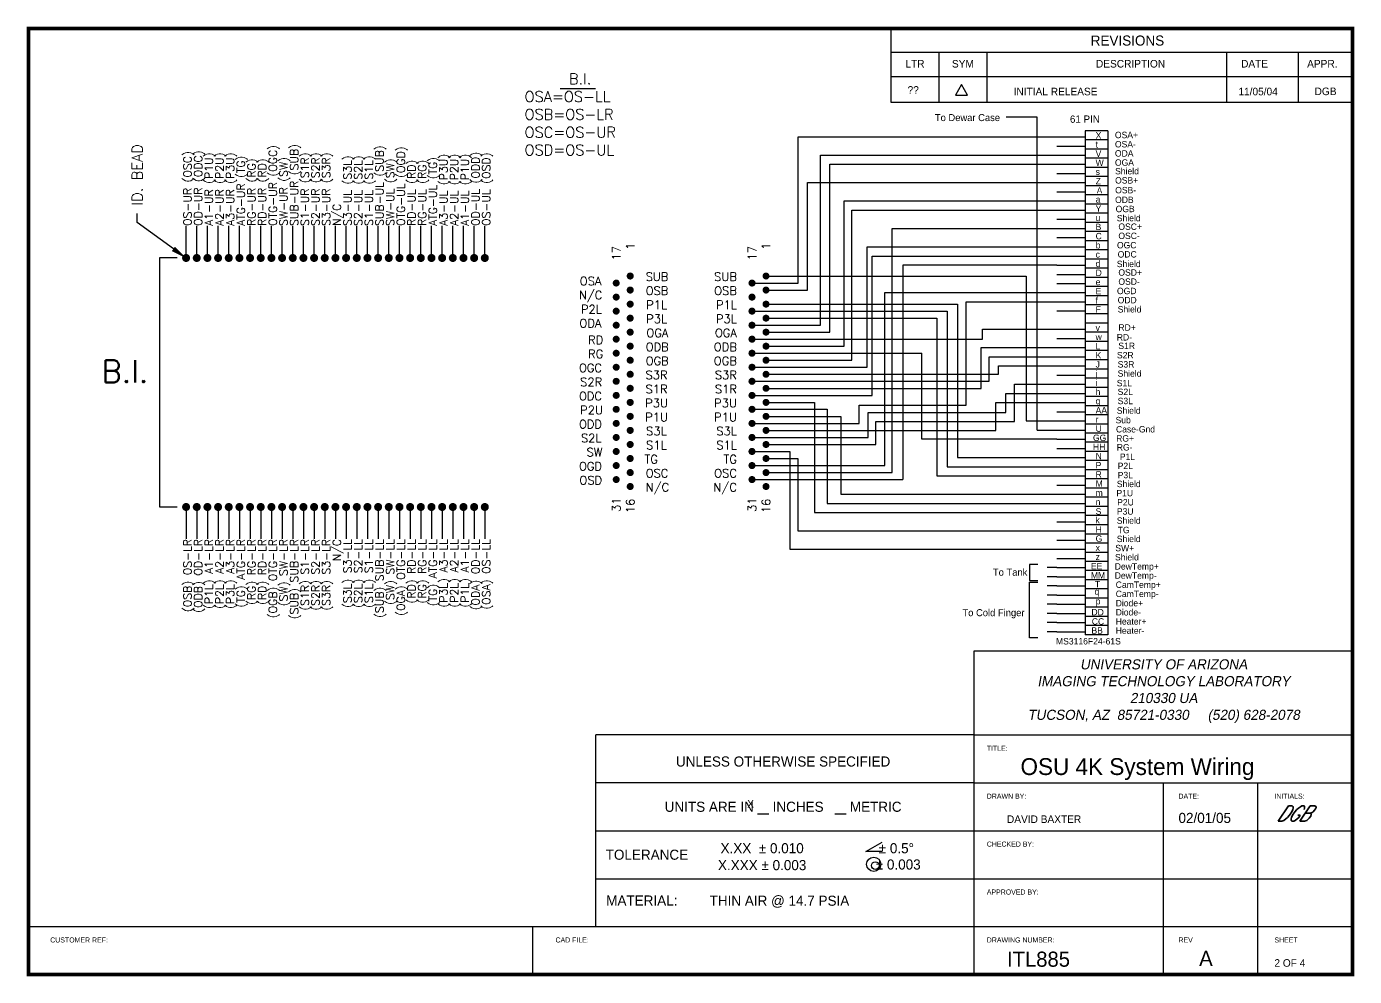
# Model space of a CAD drawing. Extents: x -3.1 to 39.9, y -12.3 to 16.6.
# Drawn here: x 24.94 to 39.88, y 5.95 to 16.63 of the extents above; entities that cross this region are included whole.
import ezdxf
from ezdxf.enums import TextEntityAlignment as Align

# ---------------------------------------------------------------- set-up
doc = ezdxf.new("R2010")
doc.units = 0
doc.header["$LTSCALE"] = 0.35
doc.header["$MEASUREMENT"] = 0
doc.layers.add('SHEET', color=5, linetype='Continuous')
doc.styles.add('dboSignature', font='scriptc.shx', dxfattribs={"width": 0.8, "oblique": 25})
doc.styles.add('ROMANS', font='romans')
doc.styles.add('TECHNIC', font='te______.pfb', dxfattribs={"oblique": 10, "height": 0.18})

msp = doc.modelspace()

# ---------------------------------------------------------------- linework, layer by layer
for p, q in [((30.94, 15.933), (31.34, 15.933)), ((36.307, 15.613), (35.956, 15.613)), ((36.307, 12.093), (36.307, 15.613)), ((33.62, 15.391), (36.846, 15.391)), ((33.62, 13.747), (33.62, 15.391)), ((37.103, 15.46), (36.846, 15.46)), ((36.846, 15.46), (36.846, 15.048)), ((37.103, 15.46), (37.103, 15.048)), ((36.526, 15.288), (36.846, 15.288)), ((37.103, 15.357), (36.846, 15.357)), ((37.103, 15.254), (36.846, 15.254)), ((33.87, 15.185), (36.846, 15.185)), ((33.87, 13.273), (33.87, 15.185)), ((37.103, 15.151), (36.846, 15.151)), ((33.973, 15.082), (36.846, 15.082)), ((33.973, 13.195), (33.973, 15.082)), ((36.526, 14.979), (36.846, 14.979)), ((36.846, 15.048), (36.846, 9.792)), ((37.103, 15.048), (36.846, 15.048)), ((37.103, 14.945), (36.846, 14.945)), ((37.103, 15.048), (37.103, 9.792)), ((33.723, 14.876), (36.846, 14.876)), ((33.723, 13.668), (33.723, 14.876)), ((37.103, 14.842), (36.846, 14.842)), ((34.134, 14.67), (36.846, 14.67)), ((34.134, 13.037), (34.134, 14.67)), ((36.526, 14.773), (36.846, 14.773)), ((37.103, 14.739), (36.846, 14.739)), ((26.184, 14.429), (26.184, 14.529)), ((34.222, 14.567), (36.846, 14.567)), ((34.222, 12.879), (34.222, 14.567)), ((37.103, 14.635), (36.846, 14.635)), ((37.103, 14.532), (36.846, 14.532)), ((26.591, 14.131), (26.184, 14.429)), ((26.734, 14.029), (26.734, 14.389)), ((26.854, 14.029), (26.854, 14.389)), ((26.974, 14.029), (26.974, 14.389)), ((27.094, 14.029), (27.094, 14.389)), ((27.214, 14.029), (27.214, 14.389)), ((27.334, 14.029), (27.334, 14.389)), ((27.454, 14.029), (27.454, 14.389)), ((27.574, 14.029), (27.574, 14.389)), ((27.694, 14.029), (27.694, 14.389)), ((27.814, 14.029), (27.814, 14.389)), ((27.934, 14.029), (27.934, 14.389)), ((28.054, 14.029), (28.054, 14.389)), ((28.174, 14.029), (28.174, 14.389)), ((28.294, 14.029), (28.294, 14.389)), ((28.414, 14.029), (28.414, 14.389)), ((28.534, 14.029), (28.534, 14.389)), ((28.654, 14.029), (28.654, 14.389)), ((28.774, 14.029), (28.774, 14.389)), ((28.894, 14.029), (28.894, 14.389)), ((29.014, 14.029), (29.014, 14.389)), ((29.134, 14.029), (29.134, 14.389)), ((29.254, 14.029), (29.254, 14.389)), ((29.374, 14.029), (29.374, 14.389)), ((29.494, 14.029), (29.494, 14.389)), ((29.614, 14.029), (29.614, 14.389)), ((29.734, 14.029), (29.734, 14.389)), ((29.854, 14.029), (29.854, 14.389)), ((29.974, 14.029), (29.974, 14.389)), ((30.094, 14.029), (30.094, 14.389)), ((34.674, 14.361), (36.846, 14.361)), ((34.674, 11.616), (34.674, 14.361)), ((36.526, 14.464), (36.846, 14.464)), ((37.103, 14.429), (36.846, 14.429)), ((36.526, 14.258), (36.846, 14.258)), ((37.103, 14.326), (36.846, 14.326)), ((37.103, 14.223), (36.846, 14.223)), ((34.394, 14.154), (36.846, 14.154)), ((34.394, 12.8), (34.394, 14.154)), ((34.45, 14.051), (36.846, 14.051)), ((34.45, 12.484), (34.45, 14.051)), ((37.103, 14.12), (36.846, 14.12)), ((26.434, 14.029), (26.434, 11.229)), ((26.634, 14.029), (26.434, 14.029)), ((36.526, 13.948), (34.797, 13.948)), ((34.797, 13.948), (34.797, 11.537)), ((36.526, 13.948), (36.846, 13.948)), ((37.103, 14.017), (36.846, 14.017)), ((37.103, 13.914), (36.846, 13.914)), ((33.099, 13.747), (33.519, 13.747)), ((33.257, 13.826), (33.519, 13.826)), ((33.519, 13.826), (36.181, 13.826)), ((33.519, 13.747), (33.62, 13.747)), ((36.181, 13.826), (36.181, 12.196)), ((36.526, 13.845), (36.846, 13.845)), ((36.526, 13.742), (36.846, 13.742)), ((37.103, 13.811), (36.846, 13.811)), ((33.257, 13.668), (33.519, 13.668)), ((33.519, 13.668), (33.723, 13.668)), ((34.592, 13.639), (36.846, 13.639)), ((34.592, 11.695), (34.592, 13.639)), ((37.103, 13.708), (36.846, 13.708)), ((37.103, 13.605), (36.846, 13.605)), ((33.257, 13.51), (33.519, 13.51)), ((33.519, 13.51), (35.412, 13.51)), ((35.412, 13.51), (35.412, 11.784)), ((35.508, 12.373), (35.508, 13.536)), ((35.508, 13.536), (36.846, 13.536)), ((37.103, 13.502), (36.846, 13.502)), ((33.099, 13.431), (33.519, 13.431)), ((33.257, 13.352), (33.519, 13.352)), ((33.519, 13.431), (35.294, 13.431)), ((33.519, 13.352), (35.177, 13.352)), ((35.177, 13.352), (35.177, 11.578)), ((35.294, 13.431), (35.294, 11.681)), ((36.526, 13.433), (36.846, 13.433)), ((37.103, 13.399), (36.846, 13.399)), ((37.103, 13.296), (36.846, 13.296)), ((33.099, 13.273), (33.519, 13.273)), ((33.257, 13.195), (33.519, 13.195)), ((33.519, 13.273), (33.87, 13.273)), ((33.519, 13.195), (33.973, 13.195)), ((35.693, 13.227), (36.846, 13.227)), ((35.693, 13.116), (35.693, 13.227)), ((37.103, 13.193), (36.846, 13.193)), ((33.099, 13.116), (33.519, 13.116)), ((33.257, 13.037), (33.519, 13.037)), ((33.519, 13.116), (35.693, 13.116)), ((33.519, 13.037), (34.134, 13.037)), ((35.675, 12.563), (35.675, 13.021)), ((35.675, 13.021), (36.846, 13.021)), ((36.526, 13.124), (36.846, 13.124)), ((37.103, 13.09), (36.846, 13.09)), ((37.103, 13.09), (36.846, 13.09)), ((33.099, 12.958), (35.009, 12.958)), ((33.257, 12.879), (33.519, 12.879)), ((33.519, 12.879), (34.222, 12.879)), ((35.009, 11.99), (35.009, 12.958)), ((35.768, 12.918), (36.846, 12.918)), ((35.768, 12.642), (35.768, 12.918)), ((37.103, 12.987), (36.846, 12.987)), ((37.103, 12.884), (36.846, 12.884)), ((33.099, 12.8), (33.519, 12.8)), ((33.257, 12.721), (33.519, 12.721)), ((33.519, 12.8), (34.394, 12.8)), ((33.519, 12.721), (35.871, 12.721)), ((35.871, 12.815), (36.846, 12.815)), ((35.871, 12.721), (35.871, 12.815)), ((36.526, 12.712), (36.846, 12.712)), ((37.103, 12.78), (36.846, 12.78)), ((33.099, 12.642), (33.519, 12.642)), ((33.257, 12.563), (33.519, 12.563)), ((33.519, 12.642), (35.768, 12.642)), ((33.519, 12.563), (35.675, 12.563)), ((36.051, 12.609), (36.846, 12.609)), ((36.051, 12.191), (36.051, 12.609)), ((37.103, 12.677), (36.846, 12.677)), ((37.103, 12.677), (36.846, 12.677)), ((37.103, 12.574), (36.846, 12.574)), ((33.099, 12.484), (33.519, 12.484)), ((33.257, 12.405), (33.519, 12.405)), ((33.519, 12.484), (34.45, 12.484)), ((33.519, 12.405), (33.803, 12.405)), ((33.803, 12.405), (33.803, 11.166)), ((35.84, 12.403), (36.846, 12.403)), ((35.84, 12.09), (35.84, 12.403)), ((35.954, 12.506), (36.846, 12.506)), ((35.954, 12.293), (35.954, 12.506)), ((37.103, 12.471), (36.846, 12.471)), ((33.099, 12.327), (33.519, 12.327)), ((33.519, 12.327), (33.945, 12.327)), ((33.945, 12.327), (33.945, 11.269)), ((34.303, 12.373), (35.508, 12.373)), ((34.303, 12.169), (34.303, 12.373)), ((34.406, 12.293), (35.954, 12.293)), ((34.406, 12.011), (34.406, 12.293)), ((36.526, 12.299), (36.846, 12.299)), ((37.103, 12.368), (36.846, 12.368)), ((37.103, 12.265), (36.846, 12.265)), ((33.099, 12.169), (33.519, 12.169)), ((33.257, 12.248), (33.519, 12.248)), ((33.519, 12.248), (34.098, 12.248)), ((33.519, 12.169), (34.303, 12.169)), ((34.098, 12.248), (34.098, 11.372)), ((34.492, 12.191), (36.051, 12.191)), ((34.492, 11.932), (34.492, 12.191)), ((36.181, 12.196), (36.846, 12.196)), ((37.103, 12.162), (36.846, 12.162)), ((33.099, 12.011), (33.519, 12.011)), ((33.257, 12.09), (33.519, 12.09)), ((33.519, 12.09), (35.84, 12.09)), ((33.519, 12.011), (34.33, 12.011)), ((34.33, 12.011), (34.406, 12.011)), ((36.526, 11.99), (35.009, 11.99)), ((36.307, 12.093), (36.846, 12.093)), ((36.526, 11.99), (36.846, 11.99)), ((37.103, 12.059), (36.846, 12.059)), ((37.103, 11.956), (36.846, 11.956)), ((33.099, 11.853), (33.519, 11.853)), ((33.257, 11.932), (33.519, 11.932)), ((33.519, 11.932), (34.229, 11.932)), ((33.519, 11.853), (33.526, 11.853)), ((33.526, 11.853), (33.526, 10.754)), ((34.229, 11.932), (34.492, 11.932)), ((36.526, 11.887), (36.846, 11.887)), ((37.103, 11.853), (36.846, 11.853)), ((33.099, 11.695), (33.613, 11.695)), ((33.257, 11.774), (33.613, 11.774)), ((33.613, 11.774), (33.613, 10.96)), ((33.613, 11.695), (34.592, 11.695)), ((35.294, 11.681), (36.846, 11.681)), ((35.412, 11.784), (36.846, 11.784)), ((37.103, 11.75), (36.846, 11.75)), ((33.099, 11.537), (34.797, 11.537)), ((33.257, 11.616), (33.613, 11.616)), ((33.613, 11.616), (34.674, 11.616)), ((35.177, 11.578), (36.846, 11.578)), ((37.103, 11.647), (36.846, 11.647)), ((37.103, 11.544), (36.846, 11.544)), ((34.098, 11.372), (36.846, 11.372)), ((36.526, 11.475), (36.846, 11.475)), ((37.103, 11.441), (36.846, 11.441)), ((26.434, 11.229), (26.634, 11.229)), ((26.734, 11.229), (26.734, 10.869)), ((26.854, 11.229), (26.854, 10.869)), ((26.974, 11.229), (26.974, 10.869)), ((27.094, 11.229), (27.094, 10.869)), ((27.214, 11.229), (27.214, 10.869)), ((27.334, 11.229), (27.334, 10.869)), ((27.454, 11.229), (27.454, 10.869)), ((27.574, 11.229), (27.574, 10.869)), ((27.694, 11.229), (27.694, 10.869)), ((27.814, 11.229), (27.814, 10.869)), ((27.934, 11.229), (27.934, 10.869)), ((28.054, 11.229), (28.054, 10.869)), ((28.174, 11.229), (28.174, 10.869)), ((28.294, 11.229), (28.294, 10.869)), ((28.414, 11.229), (28.414, 10.869)), ((28.534, 11.229), (28.534, 10.869)), ((28.654, 11.229), (28.654, 10.869)), ((28.774, 11.229), (28.774, 10.869)), ((28.894, 11.229), (28.894, 10.869)), ((29.014, 11.229), (29.014, 10.869)), ((29.134, 11.229), (29.134, 10.869)), ((29.254, 11.229), (29.254, 10.869)), ((29.374, 11.229), (29.374, 10.869)), ((29.494, 11.229), (29.494, 10.869)), ((29.614, 11.229), (29.614, 10.869)), ((29.734, 11.229), (29.734, 10.869)), ((29.854, 11.229), (29.854, 10.869)), ((29.974, 11.229), (29.974, 10.869)), ((30.094, 11.229), (30.094, 10.869)), ((33.945, 11.269), (36.846, 11.269)), ((37.103, 11.338), (36.846, 11.338)), ((37.103, 11.235), (36.846, 11.235)), ((33.803, 11.166), (36.846, 11.166)), ((36.526, 11.063), (36.846, 11.063)), ((37.103, 11.132), (36.846, 11.132)), ((33.613, 10.96), (36.846, 10.96)), ((37.103, 11.029), (36.846, 11.029)), ((37.103, 10.925), (36.846, 10.925)), ((36.526, 10.857), (36.846, 10.857)), ((37.103, 10.822), (36.846, 10.822)), ((33.526, 10.754), (36.846, 10.754)), ((36.526, 10.651), (36.846, 10.651)), ((37.103, 10.719), (36.846, 10.719)), ((37.103, 10.616), (36.846, 10.616)), ((36.221, 10.584), (36.221, 10.403)), ((36.313, 10.584), (36.221, 10.584)), ((36.526, 10.547), (36.419, 10.547)), ((36.526, 10.547), (36.846, 10.547)), ((37.103, 10.513), (36.846, 10.513)), ((36.221, 10.403), (36.313, 10.403)), ((36.221, 10.382), (36.313, 10.382)), ((36.221, 9.756), (36.221, 10.382)), ((36.526, 10.444), (36.419, 10.444)), ((36.526, 10.341), (36.419, 10.341)), ((36.526, 10.444), (36.846, 10.444)), ((36.526, 10.341), (36.846, 10.341)), ((37.103, 10.41), (36.846, 10.41)), ((37.103, 10.307), (36.846, 10.307)), ((37.103, 10.307), (36.846, 10.307)), ((36.526, 10.238), (36.419, 10.238)), ((36.526, 10.238), (36.846, 10.238)), ((37.103, 10.204), (36.846, 10.204)), ((36.526, 10.135), (36.419, 10.135)), ((36.526, 10.032), (36.419, 10.032)), ((36.526, 10.135), (36.846, 10.135)), ((36.526, 10.032), (36.846, 10.032)), ((37.103, 10.101), (36.846, 10.101)), ((36.526, 9.929), (36.419, 9.929)), ((36.526, 9.929), (36.846, 9.929)), ((37.103, 9.998), (36.846, 9.998)), ((37.103, 9.895), (36.846, 9.895)), ((36.313, 9.756), (36.221, 9.756)), ((36.526, 9.826), (36.419, 9.826)), ((36.526, 9.826), (36.846, 9.826)), ((37.103, 9.792), (36.846, 9.792))]:
    msp.add_line(p, q)
for points, const_width in [([(26.711, 14.029, 1), (26.756, 14.029, 1)], 0.045), ([(26.831, 14.029, 1), (26.876, 14.029, 1)], 0.045), ([(26.951, 14.029, 1), (26.996, 14.029, 1)], 0.045), ([(27.071, 14.029, 1), (27.116, 14.029, 1)], 0.045), ([(27.191, 14.029, 1), (27.236, 14.029, 1)], 0.045), ([(27.311, 14.029, 1), (27.356, 14.029, 1)], 0.045), ([(27.431, 14.029, 1), (27.476, 14.029, 1)], 0.045), ([(27.551, 14.029, 1), (27.596, 14.029, 1)], 0.045), ([(27.671, 14.029, 1), (27.716, 14.029, 1)], 0.045), ([(27.791, 14.029, 1), (27.836, 14.029, 1)], 0.045), ([(27.911, 14.029, 1), (27.956, 14.029, 1)], 0.045), ([(28.031, 14.029, 1), (28.076, 14.029, 1)], 0.045), ([(28.151, 14.029, 1), (28.196, 14.029, 1)], 0.045), ([(28.271, 14.029, 1), (28.316, 14.029, 1)], 0.045), ([(28.391, 14.029, 1), (28.436, 14.029, 1)], 0.045), ([(28.511, 14.029, 1), (28.556, 14.029, 1)], 0.045), ([(28.631, 14.029, 1), (28.676, 14.029, 1)], 0.045), ([(28.751, 14.029, 1), (28.796, 14.029, 1)], 0.045), ([(28.871, 14.029, 1), (28.916, 14.029, 1)], 0.045), ([(28.991, 14.029, 1), (29.036, 14.029, 1)], 0.045), ([(29.111, 14.029, 1), (29.156, 14.029, 1)], 0.045), ([(29.231, 14.029, 1), (29.276, 14.029, 1)], 0.045), ([(29.351, 14.029, 1), (29.396, 14.029, 1)], 0.045), ([(29.471, 14.029, 1), (29.516, 14.029, 1)], 0.045), ([(29.591, 14.029, 1), (29.636, 14.029, 1)], 0.045), ([(29.711, 14.029, 1), (29.756, 14.029, 1)], 0.045), ([(29.831, 14.029, 1), (29.876, 14.029, 1)], 0.045), ([(29.951, 14.029, 1), (29.996, 14.029, 1)], 0.045), ([(30.071, 14.029, 1), (30.116, 14.029, 1)], 0.045), ([(31.591, 13.747, 1), (31.552, 13.747, 1)], 0.0395), ([(31.749, 13.826, 1), (31.709, 13.826, 1)], 0.0395), ([(33.119, 13.747, 1), (33.079, 13.747, 1)], 0.0395), ([(33.276, 13.826, 1), (33.237, 13.826, 1)], 0.0395), ([(31.591, 13.589, 1), (31.552, 13.589, 1)], 0.0395), ([(31.749, 13.668, 1), (31.709, 13.668, 1)], 0.0395), ([(33.119, 13.589, 1), (33.079, 13.589, 1)], 0.0395), ([(33.276, 13.668, 1), (33.237, 13.668, 1)], 0.0395), ([(31.591, 13.431, 1), (31.552, 13.431, 1)], 0.0395), ([(31.749, 13.51, 1), (31.709, 13.51, 1)], 0.0395), ([(33.119, 13.431, 1), (33.079, 13.431, 1)], 0.0395), ([(33.276, 13.51, 1), (33.237, 13.51, 1)], 0.0395), ([(31.591, 13.273, 1), (31.552, 13.273, 1)], 0.0395), ([(31.749, 13.352, 1), (31.709, 13.352, 1)], 0.0395), ([(33.119, 13.273, 1), (33.079, 13.273, 1)], 0.0395), ([(33.276, 13.352, 1), (33.237, 13.352, 1)], 0.0395), ([(31.591, 13.116, 1), (31.552, 13.116, 1)], 0.0395), ([(31.749, 13.195, 1), (31.709, 13.195, 1)], 0.0395), ([(33.119, 13.116, 1), (33.079, 13.116, 1)], 0.0395), ([(33.276, 13.195, 1), (33.237, 13.195, 1)], 0.0395), ([(31.591, 12.958, 1), (31.552, 12.958, 1)], 0.0395), ([(31.749, 13.037, 1), (31.709, 13.037, 1)], 0.0395), ([(33.119, 12.958, 1), (33.079, 12.958, 1)], 0.0395), ([(33.276, 13.037, 1), (33.237, 13.037, 1)], 0.0395), ([(31.749, 12.879, 1), (31.709, 12.879, 1)], 0.0395), ([(33.276, 12.879, 1), (33.237, 12.879, 1)], 0.0395), ([(31.591, 12.8, 1), (31.552, 12.8, 1)], 0.0395), ([(31.749, 12.721, 1), (31.709, 12.721, 1)], 0.0395), ([(33.119, 12.8, 1), (33.079, 12.8, 1)], 0.0395), ([(33.276, 12.721, 1), (33.237, 12.721, 1)], 0.0395), ([(31.591, 12.642, 1), (31.552, 12.642, 1)], 0.0395), ([(31.749, 12.563, 1), (31.709, 12.563, 1)], 0.0395), ([(33.119, 12.642, 1), (33.079, 12.642, 1)], 0.0395), ([(33.276, 12.563, 1), (33.237, 12.563, 1)], 0.0395), ([(31.591, 12.484, 1), (31.552, 12.484, 1)], 0.0395), ([(31.749, 12.405, 1), (31.709, 12.405, 1)], 0.0395), ([(33.119, 12.484, 1), (33.079, 12.484, 1)], 0.0395), ([(33.276, 12.405, 1), (33.237, 12.405, 1)], 0.0395), ([(31.591, 12.327, 1), (31.552, 12.327, 1)], 0.0395), ([(31.749, 12.248, 1), (31.709, 12.248, 1)], 0.0395), ([(33.119, 12.327, 1), (33.079, 12.327, 1)], 0.0395), ([(33.276, 12.248, 1), (33.237, 12.248, 1)], 0.0395), ([(31.591, 12.169, 1), (31.552, 12.169, 1)], 0.0395), ([(31.749, 12.09, 1), (31.709, 12.09, 1)], 0.0395), ([(33.119, 12.169, 1), (33.079, 12.169, 1)], 0.0395), ([(33.276, 12.09, 1), (33.237, 12.09, 1)], 0.0395), ([(31.591, 12.011, 1), (31.552, 12.011, 1)], 0.0395), ([(31.749, 11.932, 1), (31.709, 11.932, 1)], 0.0395), ([(33.119, 12.011, 1), (33.079, 12.011, 1)], 0.0395), ([(33.276, 11.932, 1), (33.237, 11.932, 1)], 0.0395), ([(31.591, 11.853, 1), (31.552, 11.853, 1)], 0.0395), ([(31.749, 11.774, 1), (31.709, 11.774, 1)], 0.0395), ([(33.119, 11.853, 1), (33.079, 11.853, 1)], 0.0395), ([(33.276, 11.774, 1), (33.237, 11.774, 1)], 0.0395), ([(31.591, 11.695, 1), (31.552, 11.695, 1)], 0.0395), ([(31.749, 11.616, 1), (31.709, 11.616, 1)], 0.0395), ([(33.119, 11.695, 1), (33.079, 11.695, 1)], 0.0395), ([(33.276, 11.616, 1), (33.237, 11.616, 1)], 0.0395), ([(31.591, 11.537, 1), (31.552, 11.537, 1)], 0.0395), ([(33.119, 11.537, 1), (33.079, 11.537, 1)], 0.0395), ([(31.749, 11.459, 1), (31.709, 11.459, 1)], 0.0395), ([(33.276, 11.459, 1), (33.237, 11.459, 1)], 0.0395), ([(26.756, 11.229, 1), (26.711, 11.229, 1)], 0.045), ([(26.876, 11.229, 1), (26.831, 11.229, 1)], 0.045), ([(26.996, 11.229, 1), (26.951, 11.229, 1)], 0.045), ([(27.116, 11.229, 1), (27.071, 11.229, 1)], 0.045), ([(27.236, 11.229, 1), (27.191, 11.229, 1)], 0.045), ([(27.356, 11.229, 1), (27.311, 11.229, 1)], 0.045), ([(27.476, 11.229, 1), (27.431, 11.229, 1)], 0.045), ([(27.596, 11.229, 1), (27.551, 11.229, 1)], 0.045), ([(27.716, 11.229, 1), (27.671, 11.229, 1)], 0.045), ([(27.836, 11.229, 1), (27.791, 11.229, 1)], 0.045), ([(27.956, 11.229, 1), (27.911, 11.229, 1)], 0.045), ([(28.076, 11.229, 1), (28.031, 11.229, 1)], 0.045), ([(28.196, 11.229, 1), (28.151, 11.229, 1)], 0.045), ([(28.316, 11.229, 1), (28.271, 11.229, 1)], 0.045), ([(28.436, 11.229, 1), (28.391, 11.229, 1)], 0.045), ([(28.556, 11.229, 1), (28.511, 11.229, 1)], 0.045), ([(28.676, 11.229, 1), (28.631, 11.229, 1)], 0.045), ([(28.796, 11.229, 1), (28.751, 11.229, 1)], 0.045), ([(28.916, 11.229, 1), (28.871, 11.229, 1)], 0.045), ([(29.036, 11.229, 1), (28.991, 11.229, 1)], 0.045), ([(29.156, 11.229, 1), (29.111, 11.229, 1)], 0.045), ([(29.276, 11.229, 1), (29.231, 11.229, 1)], 0.045), ([(29.396, 11.229, 1), (29.351, 11.229, 1)], 0.045), ([(29.516, 11.229, 1), (29.471, 11.229, 1)], 0.045), ([(29.636, 11.229, 1), (29.591, 11.229, 1)], 0.045), ([(29.756, 11.229, 1), (29.711, 11.229, 1)], 0.045), ([(29.876, 11.229, 1), (29.831, 11.229, 1)], 0.045), ([(29.996, 11.229, 1), (29.951, 11.229, 1)], 0.045), ([(30.116, 11.229, 1), (30.071, 11.229, 1)], 0.045)]:
    msp.add_lwpolyline(points, format="xyb", close=True, dxfattribs=dict(const_width=const_width))
msp.add_solid([(26.608, 14.155), (26.573, 14.107), (26.736, 14.025)])
at = {"layer": 'SHEET'}
for p, q in [((34.662, 16.61), (34.662, 15.782)), ((35.599, 16.61), (39.854, 16.61)), ((39.854, 16.34), (34.662, 16.34)), ((35.201, 16.34), (35.201, 15.782)), ((35.74, 16.34), (35.74, 15.782)), ((38.436, 16.34), (38.436, 15.782)), ((39.244, 16.34), (39.244, 15.782)), ((34.662, 16.071), (39.854, 16.071)), ((35.454, 15.98), (35.388, 15.86)), ((35.388, 15.86), (35.521, 15.86)), ((35.521, 15.86), (35.454, 15.98)), ((34.662, 15.782), (39.854, 15.782)), ((35.599, 7.049), (35.599, 9.61)), ((35.599, 9.61), (39.854, 9.61)), ((35.599, 8.666), (31.343, 8.666)), ((31.343, 7.049), (31.343, 8.666)), ((35.599, 8.666), (39.854, 8.666)), ((35.599, 8.127), (31.343, 8.127)), ((35.599, 8.127), (39.854, 8.127)), ((37.726, 5.971), (37.726, 8.127)), ((38.79, 5.971), (38.79, 8.127)), ((31.343, 7.588), (35.599, 7.588)), ((35.599, 7.588), (39.854, 7.588)), ((34.38, 7.354), (34.563, 7.46)), ((34.563, 7.354), (34.38, 7.354)), ((31.343, 7.049), (35.599, 7.049)), ((31.343, 6.51), (31.343, 7.049)), ((35.599, 6.51), (35.599, 7.049)), ((35.599, 7.049), (39.854, 7.049)), ((30.634, 5.971), (30.634, 6.51)), ((35.599, 5.971), (35.599, 6.51))]:
    msp.add_line(p, q, dxfattribs=at)
at = {"layer": 'SHEET', "const_width": 0.0426}
msp.add_lwpolyline([(24.96, 5.971), (32.407, 5.971), (39.854, 5.971), (39.854, 16.61), (24.96, 16.61)], close=True, dxfattribs=at)
at = {"layer": 'SHEET', "const_width": 0.0142}
msp.add_lwpolyline([(24.96, 6.51), (39.854, 6.51)], dxfattribs=at)
at = {"layer": 'SHEET'}
for centre, radius in [((34.468, 7.211), 0.0798), ((34.486, 7.196), 0.0427)]:
    msp.add_circle(centre, radius, dxfattribs=at)

# ---------------------------------------------------------------- texts
at = {"style": 'ROMANS'}
for s, height, p in [('B.I.', 0.12, (31.04, 15.983)), ('OSA=OS-LL', 0.12, (30.54, 15.783)), ('OSB=OS-LR', 0.12, (30.54, 15.583)), ('OSC=OS-UR', 0.12, (30.54, 15.383)), ('OSD=OS-UL', 0.12, (30.54, 15.183)), ('OSA', 0.0947, (31.161, 13.722)), ('N/C', 0.0947, (31.152, 13.564)), ('P2L', 0.0947, (31.175, 13.406)), ('ODA', 0.0947, (31.157, 13.248)), ('RD', 0.0947, (31.256, 13.06)), ('RG', 0.0947, (31.256, 12.903)), ('B.I.', 0.25, (25.784, 12.629)), ('OGC', 0.0947, (31.152, 12.745)), ('S2R', 0.0947, (31.166, 12.587)), ('ODC', 0.0947, (31.152, 12.429)), ('P2U', 0.0947, (31.166, 12.271)), ('ODD', 0.0947, (31.152, 12.113)), ('S2L', 0.0947, (31.175, 11.956)), ('SW', 0.0947, (31.238, 11.798)), ('OGD', 0.0947, (31.152, 11.64)), ('OSD', 0.0947, (31.157, 11.482))]:
    msp.add_text(s, height=height, dxfattribs=at).set_placement(p)
for s, height, p in [('To Dewar Case', 0.07891, (35.889, 15.568)), ('To Tank', 0.0789, (36.196, 10.456)), ('To Cold Finger', 0.07891, (36.164, 10.001))]:
    msp.add_text(s, height=height).set_placement(p, align=Align.RIGHT)
for s, height, p in [('61 PIN', 0.0824, (36.675, 15.549)), ('X', 0.0721, (36.964, 15.372)), ('OSA+', 0.0721, (37.181, 15.376)), ('V', 0.0721, (36.964, 15.166)), ('t', 0.0721, (36.964, 15.269)), ('OSA-', 0.0721, (37.181, 15.272)), ('ODA', 0.0721, (37.181, 15.169)), ('W', 0.0721, (36.964, 15.063)), ('OGA', 0.0721, (37.181, 15.066)), ('s', 0.0721, (36.964, 14.962)), ('Shield', 0.0721, (37.183, 14.969)), ('OSB+', 0.0721, (37.183, 14.866)), ('Z', 0.0721, (36.964, 14.857)), ('A', 0.0671, (36.978, 14.757)), ('OSB-', 0.0721, (37.184, 14.756)), ('a', 0.0721, (36.964, 14.651)), ('ODB', 0.0721, (37.183, 14.647)), ('Y', 0.0721, (36.964, 14.548)), ('u', 0.0721, (36.964, 14.445)), ('OGB', 0.0721, (37.189, 14.544)), ('Shield', 0.0721, (37.202, 14.441)), ('B', 0.0721, (36.964, 14.342)), ('OSC+', 0.0721, (37.22, 14.345)), ('C ', 0.0721, (36.964, 14.239)), ('b', 0.0721, (36.964, 14.136)), ('OGC', 0.0721, (37.204, 14.137)), ('OSC-', 0.0721, (37.22, 14.242)), ('c', 0.0721, (36.964, 14.033)), ('ODC', 0.0721, (37.212, 14.034)), ('d', 0.0721, (36.964, 13.929)), ('D', 0.0721, (36.964, 13.826)), ('Shield', 0.0721, (37.202, 13.926)), ('OSD+', 0.0721, (37.22, 13.83)), ('e', 0.0721, (36.964, 13.723)), ('OSD-', 0.0721, (37.22, 13.727)), ('f', 0.0721, (36.964, 13.517)), ('E', 0.0721, (36.964, 13.62)), ('OGD', 0.0721, (37.204, 13.622)), ('F', 0.0721, (36.964, 13.414)), ('Shield', 0.0721, (37.212, 13.416)), ('ODD', 0.0721, (37.212, 13.519)), ('v', 0.0721, (36.964, 13.208)), ('w', 0.0721, (36.964, 13.105)), ('RD-', 0.0721, (37.202, 13.101)), ('RD+', 0.0721, (37.22, 13.211)), ('L', 0.0721, (36.964, 13.002)), ('S1R', 0.0721, (37.22, 13.005)), ('J', 0.0721, (36.964, 12.796)), ('K', 0.0721, (36.964, 12.899)), ('S2R', 0.0721, (37.204, 12.9)), ('S3R', 0.0721, (37.212, 12.797)), ('j', 0.0721, (36.964, 12.693)), ('Shield', 0.0721, (37.212, 12.694)), ('i', 0.0721, (36.964, 12.59)), ('h', 0.0721, (36.964, 12.487)), ('S1L', 0.0721, (37.202, 12.586)), ('S2L', 0.0721, (37.212, 12.488)), ('g', 0.0721, (36.964, 12.384)), ('S3L', 0.0721, (37.212, 12.385)), ('AA', 0.0721, (36.964, 12.281)), ('Shield', 0.0721, (37.202, 12.277)), ('r', 0.0721, (36.964, 12.178)), ('U', 0.0721, (36.964, 12.074)), ('Sub', 0.0721, (37.188, 12.17)), ('Case-Gnd', 0.0721, (37.193, 12.067)), ('GG', 0.0721, (36.934, 11.971)), ('RG+', 0.0721, (37.195, 11.964)), ('HH', 0.0721, (36.934, 11.868)), ('N', 0.0721, (36.964, 11.765)), ('RG-', 0.0721, (37.202, 11.864)), ('P1L', 0.0721, (37.236, 11.758)), ('P', 0.0721, (36.964, 11.662)), ('P2L', 0.0721, (37.212, 11.655)), ('R', 0.0721, (36.964, 11.559)), ('M', 0.0721, (36.964, 11.456)), ('Shield', 0.0721, (37.202, 11.452)), ('P3L', 0.0721, (37.212, 11.552)), ('m', 0.0721, (36.964, 11.353)), ('P1U', 0.0721, (37.198, 11.349)), ('S', 0.0721, (36.964, 11.143)), ('n', 0.0721, (36.964, 11.25)), ('P3U', 0.0721, (37.203, 11.143)), ('P2U', 0.0721, (37.206, 11.246)), ('k', 0.0721, (36.962, 11.046)), ('Shield', 0.0721, (37.202, 11.04)), ('G', 0.0721, (36.964, 10.838)), ('H', 0.0721, (36.964, 10.941)), ('Shield', 0.0721, (37.202, 10.834)), ('TG', 0.0721, (37.212, 10.934)), ('x', 0.0721, (36.964, 10.735)), ('SW+', 0.0721, (37.186, 10.731)), ('z', 0.0721, (36.964, 10.632)), ('Shield', 0.0721, (37.182, 10.628)), ('EE', 0.0721, (36.911, 10.528)), ('MM', 0.0721, (36.911, 10.424)), ('DewTemp+', 0.0721, (37.179, 10.525)), ('DewTemp-', 0.0721, (37.179, 10.422)), ('T', 0.0721, (36.956, 10.325)), ('CamTemp+', 0.0721, (37.19, 10.319)), ('q', 0.0721, (36.952, 10.242)), ('p', 0.0721, (36.964, 10.134)), ('CamTemp-', 0.0721, (37.19, 10.216)), ('Diode+', 0.0721, (37.19, 10.112)), ('DD', 0.0721, (36.917, 10.01)), ('Diode-', 0.0721, (37.19, 10.009)), ('BB', 0.0721, (36.917, 9.804)), ('CC', 0.0721, (36.921, 9.906)), ('Heater+', 0.0721, (37.19, 9.906)), ('Heater-', 0.0721, (37.19, 9.803)), ('MS3116F24-61S', 0.07214, (36.518, 9.683))]:
    msp.add_text(s, height=height).set_placement(p)
for s, height, p in [('OTG-UR (OGC)', 0.09, (27.754, 14.389)), ('SUB-UR (SUB)', 0.09, (27.994, 14.389)), ('SUB-UL (SUB)', 0.09, (28.954, 14.389)), ('OTG-UL (OGD)', 0.09, (29.194, 14.389)), ('OS-UR (OSC)', 0.09, (26.794, 14.389)), ('OD-UR (ODC)', 0.09, (26.914, 14.389)), ('A1-UR (P1U)', 0.09, (27.034, 14.389)), ('A2-UR (P2U)', 0.09, (27.154, 14.389)), ('A3-UR (P3U)', 0.09, (27.274, 14.389)), ('ATG-UR (TG)', 0.09, (27.394, 14.389)), ('RG-UR (RG)', 0.09, (27.514, 14.389)), ('RD-UR (RD)', 0.09, (27.634, 14.389)), ('SW-UR (SW)', 0.09, (27.874, 14.389)), ('S1-UR (S1R)', 0.09, (28.114, 14.389)), ('S2-UR (S2R)', 0.09, (28.234, 14.389)), ('S3-UR (S3R)', 0.09, (28.354, 14.389)), ('S3-UL (S3L)', 0.09, (28.594, 14.389)), ('S2-UL (S2L)', 0.09, (28.714, 14.389)), ('S1-UL (S1L)', 0.09, (28.834, 14.389)), ('SW-UL (SW)', 0.09, (29.074, 14.389)), ('RD-UL (RD)', 0.09, (29.314, 14.389)), ('RG-UL (RG)', 0.09, (29.434, 14.389)), ('ATG-UL (TG)', 0.09, (29.554, 14.389)), ('A3-UL (P3U)', 0.09, (29.674, 14.389)), ('A2-UL (P2U)', 0.09, (29.794, 14.389)), ('A1-UL (P1U)', 0.09, (29.914, 14.389)), ('OD-UL (ODD)', 0.09, (30.034, 14.389)), ('OS-UL (OSD)', 0.09, (30.154, 14.389)), ('N/C', 0.09, (28.474, 14.389)), ('17', 0.0947, (31.62, 14.002)), ('1', 0.0947, (31.778, 14.119)), ('17', 0.0947, (33.148, 14.002)), ('1', 0.0947, (33.305, 14.119)), ('31', 0.0947, (31.619, 11.174)), ('16', 0.0947, (31.777, 11.161)), ('31', 0.0947, (33.147, 11.174)), ('16', 0.0947, (33.305, 11.161))]:
    msp.add_text(s, height=height, rotation=90, dxfattribs=at).set_placement(p)
for s, p in [('SUB', (32.158, 13.771)), ('SUB', (32.929, 13.771)), ('OSB', (32.158, 13.613)), ('OSB', (32.929, 13.613)), ('P1L', (32.144, 13.455)), ('P1L', (32.929, 13.455)), ('P3L', (32.144, 13.297)), ('P3L', (32.929, 13.297)), ('OGA', (32.158, 13.139)), ('OGA', (32.929, 13.139)), ('ODB', (32.162, 12.981)), ('ODB', (32.929, 12.981)), ('OGB', (32.162, 12.824)), ('OGB', (32.929, 12.824)), ('S3R', (32.149, 12.666)), ('S3R', (32.929, 12.666)), ('S1R', (32.149, 12.508)), ('S1R', (32.929, 12.508)), ('P3U', (32.153, 12.35)), ('P3U', (32.929, 12.35)), ('P1U', (32.153, 12.192)), ('P1U', (32.929, 12.192)), ('S3L', (32.14, 12.035)), ('S3L', (32.929, 12.035)), ('S1L', (32.14, 11.877)), ('S1L', (32.929, 11.877)), ('TG', (32.04, 11.719)), ('TG', (32.929, 11.719)), ('OSC', (32.158, 11.561)), ('OSC', (32.929, 11.561)), ('N/C', (32.167, 11.403)), ('N/C', (32.929, 11.403))]:
    msp.add_text(s, height=0.0947, dxfattribs=at).set_placement(p, align=Align.RIGHT)
for s, p in [('(OSB) OS-LR', (26.794, 10.869)), ('(ODB) OD-LR', (26.914, 10.869)), ('(P1L) A1-LR', (27.034, 10.869)), ('(P2L) A2-LR', (27.154, 10.869)), ('(P3L) A3-LR', (27.274, 10.869)), ('(TG) ATG-LR', (27.394, 10.869)), ('(RG) RG-LR', (27.514, 10.869)), ('(RD) RD-LR', (27.634, 10.869)), ('(OGB) OTG-LR', (27.754, 10.869)), ('(SW) SW-LR', (27.874, 10.869)), ('(SUB) SUB-LR', (27.994, 10.869)), ('(S1R) S1-LR', (28.114, 10.869)), ('(S2R) S2-LR', (28.234, 10.869)), ('(S3R) S3-LR', (28.354, 10.869)), ('N/C', (28.474, 10.869)), ('(S3L) S3-LL', (28.594, 10.869)), ('(S2L) S2-LL', (28.714, 10.869)), ('(S1L) S1-LL', (28.834, 10.869)), ('(SUB) SUB-LL', (28.954, 10.869)), ('(SW) SW-LL', (29.074, 10.869)), ('(OGA) OTG-LL', (29.194, 10.869)), ('(RD) RD-LL', (29.314, 10.869)), ('(RG) RG-LL', (29.434, 10.869)), ('(TG) ATG-LL', (29.554, 10.869)), ('(P3L) A3-LL', (29.674, 10.869)), ('(P2L) A2-LL', (29.794, 10.869)), ('(P1L) A1-LL', (29.914, 10.869)), ('(ODA) OD-LL', (30.034, 10.869)), ('(OSA) OS-LL', (30.154, 10.869))]:
    msp.add_text(s, height=0.09, rotation=90, dxfattribs=at).set_placement(p, align=Align.RIGHT)
at = {"insert": (26.184, 14.619), "char_height": 0.12, "attachment_point": 4, "rotation": 90, "style": 'ROMANS'}
msp.add_mtext('\\A1;ID. BEAD', dxfattribs=at)
at = {"layer": 'SHEET'}
msp.add_text('REVISIONS', height=0.1135, dxfattribs=at).set_placement((37.322, 16.383), align=Align.BOTTOM_CENTER)
for s, height, p in [('LTR', 0.0851, (34.932, 16.213)), ('SYM', 0.0851, (35.471, 16.213)), ('DESCRIPTION', 0.08511, (37.357, 16.213)), ('DATE', 0.0851, (38.752, 16.213)), ('APPR.', 0.0851, (39.514, 16.213)), ('UNLESS OTHERWISE SPECIFIED', 0.11348, (33.449, 8.367)), ('UNITS ARE IN %%u   %%U INCHES   %%U   %%U METRIC', 0.11348, (33.449, 7.858)), ('TOLERANCE', 0.1135, (31.917, 7.319)), ('X.XX  %%P 0.010', 0.11348, (33.213, 7.392)), ('       %%p 0.5%%D', 0.11348, (34.575, 7.392)), ('X.XXX %%P 0.003', 0.11348, (33.213, 7.202)), ('        %%P 0.003', 0.11348, (34.575, 7.209))]:
    msp.add_text(s, height=height, dxfattribs=at).set_placement(p, align=Align.MIDDLE)
msp.add_text('??', height=0.0851, dxfattribs=at).set_placement((34.912, 15.876), align=Align.CENTER)
for s, height, p in [('INITIAL RELEASE', 0.08511, (36.042, 15.858)), ('11/05/04', 0.0851, (38.57, 15.858)), ('DGB', 0.0851, (39.427, 15.86)), ('TITLE:', 0.0567, (35.74, 8.488)), ('OSU 4K System Wiring', 0.18936, (36.119, 8.215)), ('X', 0.0851, (33.045, 7.848)), ('DRAWN BY:', 0.0567, (35.74, 7.949)), ('DATE:', 0.0567, (37.896, 7.949)), ('INITIALS:', 0.0567, (38.975, 7.949)), ('02/01/05', 0.1135, (37.896, 7.676)), ('DAVID BAXTER', 0.08511, (35.967, 7.676)), ('CHECKED BY:', 0.05674, (35.74, 7.41)), ('APPROVED BY:', 0.05674, (35.74, 6.871)), ('MATERIAL:', 0.1135, (31.459, 6.747)), ('THIN AIR @ 14.7 PSIA', 0.11348, (32.622, 6.745)), ('CUSTOMER REF:', 0.05674, (25.205, 6.332)), ('CAD FILE:', 0.0567, (30.889, 6.332)), ('DRAWING NUMBER:', 0.05674, (35.74, 6.332)), ('REV', 0.0567, (37.896, 6.332)), ('SHEET', 0.0567, (38.975, 6.332)), ('ITL885', 0.1702, (35.967, 6.059)), ('A', 0.17, (38.129, 6.069)), ('2 OF 4', 0.0851, (38.975, 6.059))]:
    msp.add_text(s, height=height, dxfattribs=at).set_placement(p)
at = {"layer": 'SHEET', "style": 'dboSignature', "oblique": 25, "width": 0.8}
msp.add_text('DGB', height=0.1702, dxfattribs=at).set_placement((39.178, 7.782), align=Align.MIDDLE)
at = {"layer": 'SHEET', "insert": (37.73, 8.801), "char_height": 0.11348, "width": 4.24866, "attachment_point": 8, "style": 'TECHNIC'}
msp.add_mtext('{\\Fte______.pfb;UNIVERSITY OF ARIZONA\\PIMAGING TECHNOLOGY LABORATORY\\P210330 UA\\PTUCSON, AZ  85721-0330     (520) 628-2078}', dxfattribs=at)

doc.saveas('drawing.dxf')
